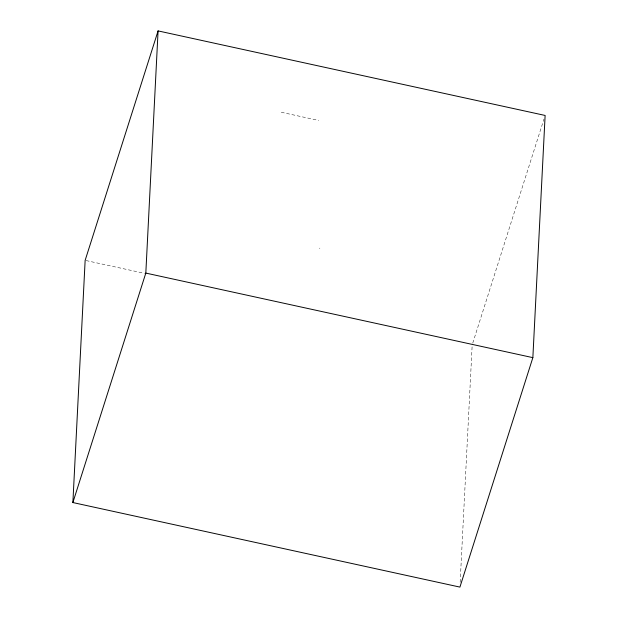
<?xml version="1.0" encoding="UTF-8"?>
<svg xmlns="http://www.w3.org/2000/svg" width="618" height="618" viewBox="0 0 618 618"><rect width="100%" height="100%" fill="white"/><g stroke="black" fill="none" stroke-linecap="round" stroke-linejoin="round"><path stroke-width="0.46" stroke-dasharray="3.09 2.32" d="M460.163 582.295L472.137 345.871M472.77 343.075L543.956 119.119M319.56 248.506L319.892 248.088M281.275 112.267L318.679 120.44M86.087 260.564L144.473 273.318"/><path stroke-width="0.93" d="M72.878 502.55L85.145 260.356L158.084 30.9L545.122 115.45L532.855 357.644L459.916 587.1L72.878 502.55L145.817 273.086L158.084 30.9M145.817 273.086L532.855 357.644"/></g></svg>
